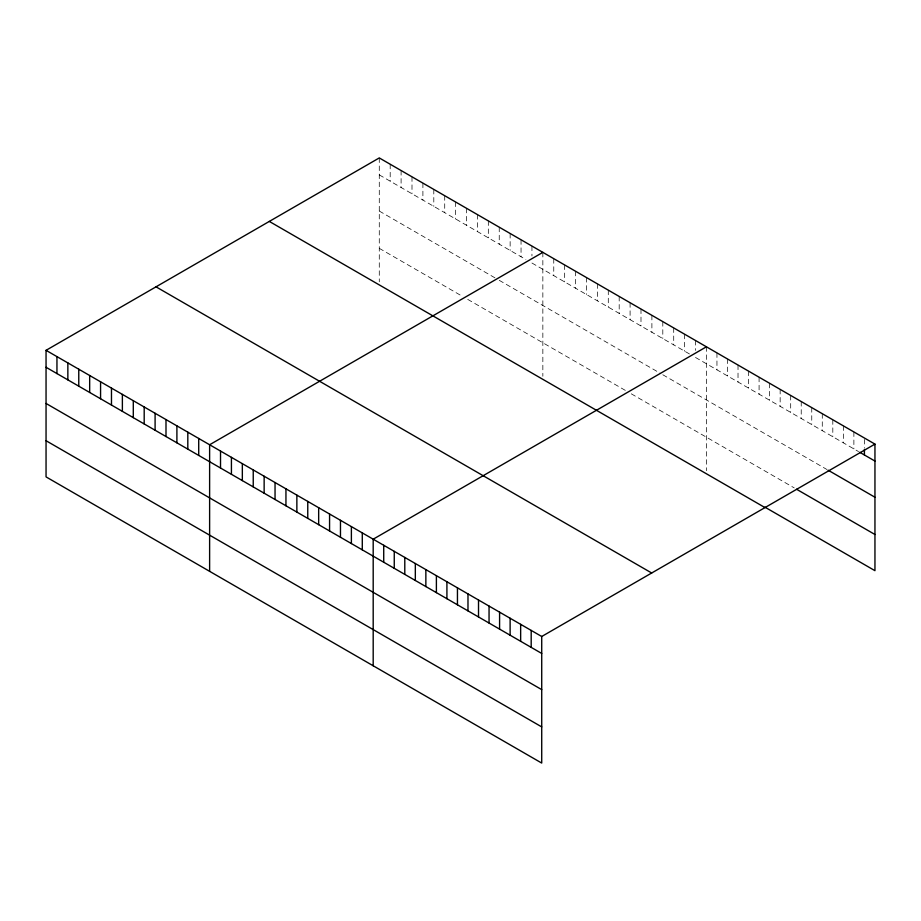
<?xml version="1.0" encoding="UTF-8"?>
<svg xmlns="http://www.w3.org/2000/svg" width="921" height="921" viewBox="0 0 921 921"><rect width="100%" height="100%" fill="white"/><g stroke="black" fill="none" stroke-linecap="round" stroke-linejoin="round"><path stroke-width="0.69" stroke-dasharray="4.61 3.45" d="M379.279 157.928L379.279 281.826M379.279 174.886L525.891 259.538M531.947 263.026L689.461 353.963M695.516 357.463L858.568 451.601M379.279 211.059L496.81 278.913M499.24 280.318L660.38 373.35M662.809 374.755L826.966 469.526M379.279 248.336L462.883 296.597M467.73 299.394L626.453 391.034M631.299 393.831L794.201 487.877M864.416 439.432L864.416 447.917M853.882 431.937L853.882 448.895M843.348 425.859L843.348 442.817M832.814 419.78L832.814 436.738M822.28 413.702L822.28 430.66M811.758 407.612L811.758 424.569M801.224 401.533L801.224 418.491M790.69 395.454L790.69 412.412M780.156 389.376L780.156 406.334M769.622 383.286L769.622 400.244M759.088 377.207L759.088 394.165M748.554 371.128L748.554 388.086M738.02 365.05L738.02 382.008M727.486 358.971L727.486 375.929M716.952 352.881L716.952 369.839M706.419 346.803L706.419 470.7M695.516 340.505L695.516 350.406M684.614 334.208L684.614 351.166M673.712 327.922L673.712 344.88M662.809 321.625L662.809 338.583M651.895 315.327L651.895 332.285M640.993 309.03L640.993 325.988M630.091 302.733L630.091 319.691M619.188 296.435L619.188 313.393M608.286 290.138L608.286 307.096M597.372 283.841L597.372 300.81M586.47 277.555L586.47 294.513M575.567 271.258L575.567 288.215M564.665 264.96L564.665 281.918M553.763 258.663L553.763 275.621M542.849 252.366L542.849 376.263M531.947 246.068L531.947 255.969M521.044 239.771L521.044 256.74M510.142 233.485L510.142 250.443M499.24 227.188L499.24 244.146M488.326 220.89L488.326 237.848M477.423 214.593L477.423 231.551M466.521 208.296L466.521 225.254M455.619 201.998L455.619 218.956M444.716 195.701L444.716 212.659M433.803 189.415L433.803 206.373M422.9 183.118L422.9 200.076M411.998 176.82L411.998 193.778M401.096 170.523L401.096 187.481M390.193 164.226L390.193 181.184"/><path stroke-width="1.38" d="M46.05 350.325L541.721 636.492L541.721 763.072L46.05 476.894L46.05 350.325L379.279 157.928L874.95 444.106L874.95 570.675L764.937 507.16M542.849 252.366L209.62 444.762L209.62 571.331M706.419 346.803L373.189 539.199L373.189 665.768M541.721 636.492L874.95 444.106M859.73 452.28L874.95 461.064M828.14 470.205L874.95 497.236M796.538 489.235L874.95 534.502M269.312 221.42L764.983 507.586M156.017 286.834L651.688 573M46.05 367.283L541.721 653.45M46.05 403.456L541.721 689.622M46.05 440.722L541.721 726.899M864.416 449.321L864.416 454.974M531.187 630.413L531.187 647.371M520.653 624.334L520.653 641.292M510.119 618.244L510.119 635.202M499.585 612.166L499.585 629.124M489.051 606.087L489.051 623.045M478.517 600.008L478.517 616.966M467.983 593.93L467.983 610.888M457.449 587.84L457.449 604.798M446.915 581.761L446.915 598.719M436.393 575.683L436.393 592.64M425.859 569.604L425.859 586.562M415.325 563.514L415.325 580.472M404.791 557.435L404.791 574.393M394.257 551.357L394.257 568.315M383.723 545.278L383.723 562.236M362.287 532.902L362.287 549.86M351.385 526.605L351.385 543.563M340.471 520.307L340.471 537.265M329.568 514.01L329.568 530.968M318.666 507.713L318.666 524.671M307.764 501.415L307.764 518.373M296.861 495.13L296.861 512.088M285.947 488.832L285.947 505.79M275.045 482.535L275.045 499.493M264.143 476.238L264.143 493.196M253.24 469.94L253.24 486.898M242.338 463.643L242.338 480.601M231.424 457.346L231.424 474.303M220.522 451.048L220.522 468.018M198.717 438.465L198.717 455.423M187.815 432.168L187.815 449.126M176.901 425.87L176.901 442.828M165.999 419.573L165.999 436.531M155.096 413.276L155.096 430.234M144.194 406.978L144.194 423.936M133.292 400.693L133.292 417.65M122.378 394.395L122.378 411.353M111.476 388.098L111.476 405.056M100.573 381.801L100.573 398.758M89.671 375.503L89.671 392.461M78.769 369.206L78.769 386.164M67.855 362.909L67.855 379.866M56.952 356.623L56.952 373.581"/></g></svg>
